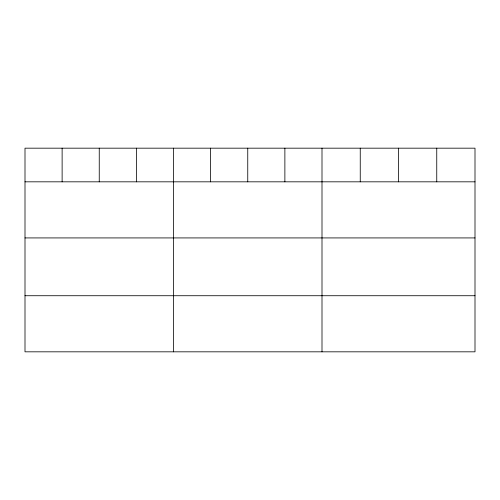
<?xml version="1.0" encoding="UTF-8"?>
<svg xmlns="http://www.w3.org/2000/svg" width="500" height="500" viewBox="0 0 500 500"><rect width="100%" height="100%" fill="white"/><g stroke="black" fill="none" stroke-linecap="round" stroke-linejoin="round"><path stroke-width="0.75" d="M475 181.825L475 351.825L25 351.825L25 148.175L475 148.175L475 181.825L25 181.825M25 237.925L475 237.925M25 295.725L475 295.725M436.75 148.175L436.75 181.825M398.5 148.175L398.5 181.825M360.25 148.175L360.25 181.825M322 148.175L322 351.825M284.875 148.175L284.875 181.825M247.75 148.175L247.75 181.825M210.625 148.175L210.625 181.825M173.5 148.175L173.5 351.825M136.375 148.175L136.375 181.825M99.25 148.175L99.25 181.825M62.125 148.175L62.125 181.825"/></g></svg>
